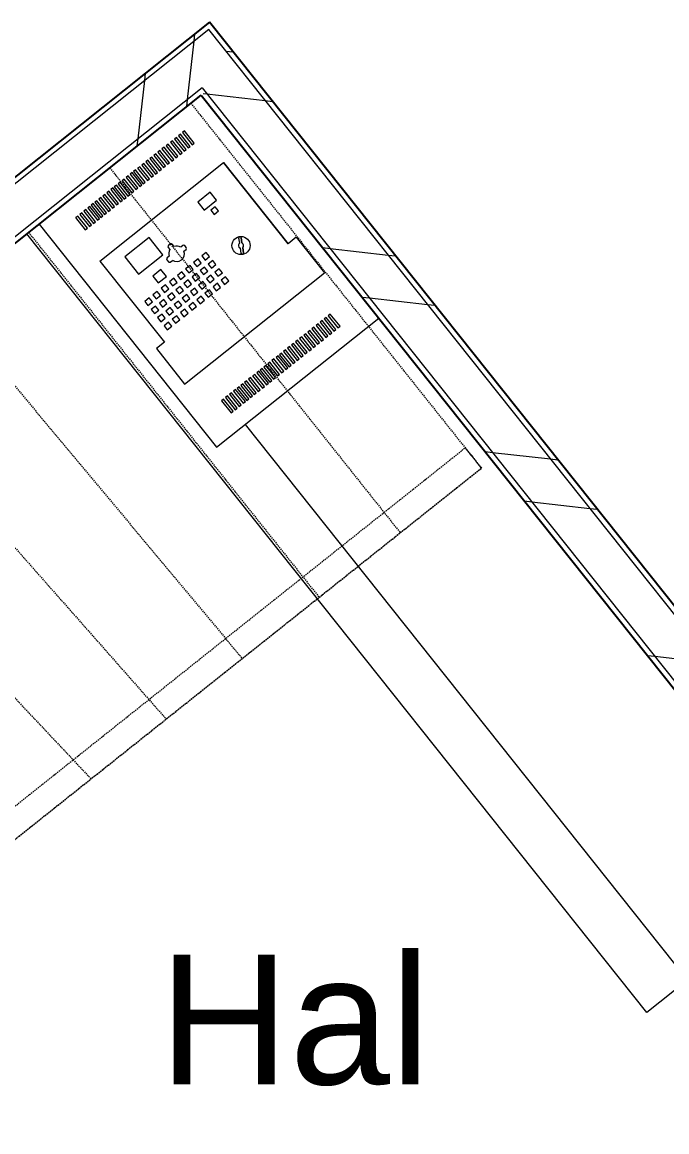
# Model space of a CAD drawing. Header units: millimetres. Extents: x 0 to 57242, y -59538 to 11130.
# Drawn here: x 13371 to 14615, y -5605 to -3464 of the extents above; entities that cross this region are included whole.
import ezdxf

# ---------------------------------------------------------------- set-up
doc = ezdxf.new("R2010")
doc.units = ezdxf.units.MM
doc.linetypes.add('Overhead', pattern=[4, 2.5, -1.5])
for name, color, linetype, lineweight in [('A-AREA-IDEN', 2, 'Continuous', 9), ('A-FLOR-HRAL', 11, 'Continuous', 9), ('A-GENM', 13, 'Continuous', 9), ('A-WALL', 113, 'Continuous', 9), ('A-WALL-PATT', 111, 'Continuous', 25), ('E-ELEC-EQPM', 71, 'Continuous', 9), ('GFdwg_dwg', 8, 'Continuous', 9), ('S-STRS-MBND', 31, 'Overhead', 9)]:
    doc.layers.add(name, color=color, linetype=linetype, lineweight=lineweight)
doc.styles.add('Arial', font='arial.ttf', dxfattribs={"height": 250})
pattern_1 = [(263.52, (12523.78, -4426), (353.33, -40.126), []), (263.52, (12761.06, -4724.08), (353.33, -40.126), [])]
pattern_2 = [(173.521, (15420.3, -5584.1), (-40.126, -353.33), []), (173.521, (15122.22, -5821.4), (-40.126, -353.33), [])]

# ---------------------------------------------------------------- blocks, each defined once
blk = doc.blocks.new('GFdwg_dwg_rge-311280-Level 0')
at = {"color": 1, "lineweight": 9}
blk.add_line((-3210, 6709.9), (-3210, 4564), dxfattribs=at)
at = {"color": 1, "lineweight": 9, "flags": 128}
blk.add_lwpolyline([(-2660.1, 6780), (-1290, 6780), (-1290, 6680), (-3210, 6680), (-3210, 6709.9)], dxfattribs=at)
blk = doc.blocks.new('GFdwg_dwg-311279-Level 0')
at = {"rotation": 308.5192572358332}
blk.add_blockref('GFdwg_dwg_rge-311280-Level 0', (10153, -10543.8), dxfattribs=at)
blk = doc.blocks.new('Top Rail Type - Top Rail_Internal_-V1-Level 0')
at = {"layer": 'A-FLOR-HRAL', "linetype": 'Overhead'}
for p, q in [((14069.2, -4409.5), (14225.7, -4285)), ((14225.7, -4285), (14256.8, -4324.1)), ((14100.3, -4448.7), (14256.8, -4324.1)), ((13022.4, -5242.7), (14069.2, -4409.5)), ((13098.8, -5245.9), (14100.3, -4448.7))]:
    blk.add_line(p, q, dxfattribs=at)
at = {"layer": 'A-FLOR-HRAL'}
for p, q in [((12676.4, -5518.2), (13022.4, -5242.7)), ((13098.8, -5245.9), (13022.4, -5242.7)), ((12707.6, -5557.3), (13098.8, -5245.9)), ((12578.6, -5596), (12676.4, -5518.2)), ((12648.9, -5604), (12707.6, -5557.3)), ((12656.5, -5693.8), (12578.6, -5596)), ((12695.6, -5662.7), (12648.9, -5604)), ((13050.4, -6108.4), (12695.6, -5662.7)), ((13011.2, -6139.5), (12656.5, -5693.8)), ((13011.2, -6139.5), (13050.4, -6108.4))]:
    blk.add_line(p, q, dxfattribs=at)
blk = doc.blocks.new('Power_Control_System-Schneider_Electric-ExiWay-Substation_Multi-Up_To_24_Circuits-Central_Battery_System - Schneider-Electric - Exiway Power Control System -Substation - Multi - Up to 12 circuits-Wall mounted-V6-Level 0')
at = {"layer": 'A-GENM'}
for p, q in [((-200, 275), (-200, -275)), ((84.3, 13.9), (79.5, 5.5)), ((83.8, 3), (88.6, 11.4)), ((74.6, -3), (69.8, -11.4)), ((74.1, -13.9), (78.9, -5.5)), ((-200, -275), (200, -275))]:
    blk.add_line(p, q, dxfattribs=at)
for centre, radius, start, end in [((79.2, 0), 5, 95.3443, 204.6557), ((78.6, 5.9), 0.955, 275.3443, 330), ((79.2, 0), 5, 275.3443, 24.6557), ((84.6, 2.5), 0.955, 150, 204.6557), ((86.5, 12.6), 2.49, 330, 150), ((71.9, -12.6), 2.49, 150, 330), ((73.8, -2.5), 0.955, 330, 24.6557), ((79.8, -5.9), 0.955, 95.3443, 150)]:
    blk.add_arc(centre, radius, start, end, dxfattribs=at)
at = {"layer": 'E-ELEC-EQPM'}
for p, q in [((-132, 240.8), (-137, 240.8)), ((-137, 240.8), (-137, 210.8)), ((-132, 210.8), (-132, 240.8)), ((-122, 240.8), (-127, 240.8)), ((-127, 240.8), (-127, 210.8)), ((-122, 210.8), (-122, 240.8)), ((-112, 240.8), (-117, 240.8)), ((-117, 240.8), (-117, 210.8)), ((-112, 210.8), (-112, 240.8)), ((-102, 240.8), (-107, 240.8)), ((-107, 240.8), (-107, 210.8)), ((-102, 210.8), (-102, 240.8)), ((-93.6, 240.8), (-98.6, 240.8)), ((-98.6, 240.8), (-98.6, 210.8)), ((-93.6, 210.8), (-93.6, 240.8)), ((-84.4, 240.8), (-89.4, 240.8)), ((-89.4, 240.8), (-89.4, 210.8)), ((-84.4, 210.8), (-84.4, 240.8)), ((-75, 240.8), (-80, 240.8)), ((-80, 240.8), (-80, 210.8)), ((-75, 210.8), (-75, 240.8)), ((-65, 240.8), (-70, 240.8)), ((-70, 240.8), (-70, 210.8)), ((-65, 210.8), (-65, 240.8)), ((-55, 240.8), (-60, 240.8)), ((-60, 240.8), (-60, 210.8)), ((-55, 210.8), (-55, 240.8)), ((-45, 240.8), (-50, 240.8)), ((-50, 240.8), (-50, 210.8)), ((-45, 210.8), (-45, 240.8)), ((-36.6, 240.8), (-41.6, 240.8)), ((-41.6, 240.8), (-41.6, 210.8)), ((-36.6, 210.8), (-36.6, 240.8)), ((-27.4, 240.8), (-32.4, 240.8)), ((-32.4, 240.8), (-32.4, 210.8)), ((-27.4, 210.8), (-27.4, 240.8)), ((-17.4, 240.8), (-22.4, 240.8)), ((-22.4, 240.8), (-22.4, 210.8)), ((-17.4, 210.8), (-17.4, 240.8)), ((-7.4, 240.8), (-12.4, 240.8)), ((-12.4, 240.8), (-12.4, 210.8)), ((-7.4, 210.8), (-7.4, 240.8)), ((2.6, 240.8), (-2.4, 240.8)), ((-2.4, 240.8), (-2.4, 210.8)), ((2.6, 210.8), (2.6, 240.8)), ((10.9, 240.8), (5.9, 240.8)), ((5.9, 240.8), (5.9, 210.8)), ((10.9, 210.8), (10.9, 240.8)), ((20.9, 240.8), (15.9, 240.8)), ((15.9, 240.8), (15.9, 210.8)), ((20.9, 210.8), (20.9, 240.8)), ((30.9, 240.8), (25.9, 240.8)), ((25.9, 240.8), (25.9, 210.8)), ((30.9, 210.8), (30.9, 240.8)), ((40.9, 240.8), (35.9, 240.8)), ((35.9, 240.8), (35.9, 210.8)), ((40.9, 210.8), (40.9, 240.8)), ((50.9, 240.8), (45.9, 240.8)), ((45.9, 240.8), (45.9, 210.8)), ((50.9, 210.8), (50.9, 240.8)), ((60.9, 240.8), (55.9, 240.8)), ((55.9, 240.8), (55.9, 210.8)), ((60.9, 210.8), (60.9, 240.8)), ((70.9, 240.8), (65.9, 240.8)), ((65.9, 240.8), (65.9, 210.8)), ((70.9, 210.8), (70.9, 240.8)), ((80.9, 240.8), (75.9, 240.8)), ((75.9, 240.8), (75.9, 210.8)), ((80.9, 210.8), (80.9, 240.8)), ((90.9, 240.8), (85.9, 240.8)), ((85.9, 240.8), (85.9, 210.8)), ((90.9, 210.8), (90.9, 240.8)), ((101.5, 240.8), (96.5, 240.8)), ((96.5, 240.8), (96.5, 210.8)), ((101.5, 210.8), (101.5, 240.8)), ((111.5, 240.8), (106.5, 240.8)), ((106.5, 240.8), (106.5, 210.8)), ((111.5, 210.8), (111.5, 240.8)), ((121.5, 240.8), (116.5, 240.8)), ((116.5, 240.8), (116.5, 210.8)), ((121.5, 210.8), (121.5, 240.8)), ((131.5, 240.8), (126.5, 240.8)), ((126.5, 240.8), (126.5, 210.8)), ((131.5, 210.8), (131.5, 240.8)), ((-137, 210.8), (-132, 210.8)), ((-127, 210.8), (-122, 210.8)), ((-117, 210.8), (-112, 210.8)), ((-107, 210.8), (-102, 210.8)), ((-98.6, 210.8), (-93.6, 210.8)), ((-89.4, 210.8), (-84.4, 210.8)), ((-80, 210.8), (-75, 210.8)), ((-70, 210.8), (-65, 210.8)), ((-60, 210.8), (-55, 210.8)), ((-50, 210.8), (-45, 210.8)), ((-41.6, 210.8), (-36.6, 210.8)), ((-32.4, 210.8), (-27.4, 210.8)), ((-22.4, 210.8), (-17.4, 210.8)), ((-12.4, 210.8), (-7.4, 210.8)), ((-2.4, 210.8), (2.6, 210.8)), ((5.9, 210.8), (10.9, 210.8)), ((15.9, 210.8), (20.9, 210.8)), ((25.9, 210.8), (30.9, 210.8)), ((35.9, 210.8), (40.9, 210.8)), ((45.9, 210.8), (50.9, 210.8)), ((55.9, 210.8), (60.9, 210.8)), ((65.9, 210.8), (70.9, 210.8)), ((75.9, 210.8), (80.9, 210.8)), ((85.9, 210.8), (90.9, 210.8)), ((96.5, 210.8), (101.5, 210.8)), ((106.5, 210.8), (111.5, 210.8)), ((116.5, 210.8), (121.5, 210.8)), ((126.5, 210.8), (131.5, 210.8)), ((-152.5, 146.2), (-152.5, -53.8)), ((-152.5, 146.2), (152.5, 146.2)), ((152.5, 146.2), (152.5, -53.8)), ((152.5, -53.8), (152.5, 146.2)), ((-110, 122.7), (-110, 80)), ((-50, 122.7), (-110, 122.7)), ((-50, 80), (-50, 122.7)), ((65.9, 117.7), (65.9, 97.7)), ((96.8, 117.7), (65.9, 117.7)), ((96.8, 97.7), (96.8, 117.7)), ((-25.5, 87.2), (-30.5, 87.2)), ((65.9, 97.7), (96.8, 97.7)), ((75.9, 89.5), (75.9, 79.5)), ((86.8, 89.5), (75.9, 89.5)), ((86.8, 79.5), (86.8, 89.5)), ((-110, 80), (-50, 80)), ((-50, 67.6), (-50, 62.6)), ((-42.2, 70.1), (-47.5, 70.1)), ((-33, 84.7), (-33, 79.3)), ((-23, 79.3), (-23, 84.7)), ((-8.5, 70.1), (-13.9, 70.1)), ((-6, 62.6), (-6, 67.6)), ((75.9, 79.5), (86.8, 79.5)), ((-90.7, 60), (-90.7, 43.1)), ((-70.7, 60), (-90.7, 60)), ((-90.7, 43.1), (-70.7, 43.1)), ((-70.7, 43.1), (-70.7, 60)), ((-47.5, 60.1), (-42.2, 60.1)), ((-13.9, 60.1), (-8.5, 60.1)), ((-133.4, 31.4), (-133.4, 21.4)), ((-122.5, 31.4), (-133.4, 31.4)), ((-122.5, 21.4), (-122.5, 31.4)), ((-113.2, 31.4), (-113.2, 21.4)), ((-102.3, 31.4), (-113.2, 31.4)), ((-102.3, 21.4), (-102.3, 31.4)), ((-92.7, 31.4), (-92.7, 21.4)), ((-81.9, 31.4), (-92.7, 31.4)), ((-81.9, 21.4), (-81.9, 31.4)), ((-72.6, 31.4), (-72.6, 21.4)), ((-61.7, 31.4), (-72.6, 31.4)), ((-61.7, 21.4), (-61.7, 31.4)), ((-52.7, 31.4), (-52.7, 21.4)), ((-41.9, 31.4), (-52.7, 31.4)), ((-41.9, 21.4), (-41.9, 31.4)), ((-32.6, 31.4), (-32.6, 21.4)), ((-21.7, 31.4), (-32.6, 31.4)), ((-21.7, 21.4), (-21.7, 31.4)), ((-12.7, 31.4), (-12.7, 21.4)), ((-1.9, 31.4), (-12.7, 31.4)), ((-1.9, 21.4), (-1.9, 31.4)), ((7.4, 31.4), (7.4, 21.4)), ((18.3, 31.4), (7.4, 31.4)), ((18.3, 21.4), (18.3, 31.4)), ((-133.4, 21.4), (-122.5, 21.4)), ((-133.4, 11.4), (-133.4, 1.4)), ((-122.5, 11.4), (-133.4, 11.4)), ((-133.4, 1.4), (-122.5, 1.4)), ((-122.5, 1.4), (-122.5, 11.4)), ((-113.2, 21.4), (-102.3, 21.4)), ((-113.2, 11.4), (-113.2, 1.4)), ((-102.3, 11.4), (-113.2, 11.4)), ((-113.2, 1.4), (-102.3, 1.4)), ((-102.3, 1.4), (-102.3, 11.4)), ((-92.7, 21.4), (-81.9, 21.4)), ((-92.7, 11.4), (-92.7, 1.4)), ((-81.9, 11.4), (-92.7, 11.4)), ((-92.7, 1.4), (-81.9, 1.4)), ((-81.9, 1.4), (-81.9, 11.4)), ((-72.6, 21.4), (-61.7, 21.4)), ((-72.6, 11.4), (-72.6, 1.4)), ((-61.7, 11.4), (-72.6, 11.4)), ((-72.6, 1.4), (-61.7, 1.4)), ((-61.7, 1.4), (-61.7, 11.4)), ((-52.7, 21.4), (-41.9, 21.4)), ((-52.7, 11.4), (-52.7, 1.4)), ((-41.9, 11.4), (-52.7, 11.4)), ((-52.7, 1.4), (-41.9, 1.4)), ((-41.9, 1.4), (-41.9, 11.4)), ((-32.6, 21.4), (-21.7, 21.4)), ((-32.6, 11.4), (-32.6, 1.4)), ((-21.7, 11.4), (-32.6, 11.4)), ((-32.6, 1.4), (-21.7, 1.4)), ((-21.7, 1.4), (-21.7, 11.4)), ((-12.7, 21.4), (-1.9, 21.4)), ((-12.7, 11.4), (-12.7, 1.4)), ((-1.9, 11.4), (-12.7, 11.4)), ((-12.7, 1.4), (-1.9, 1.4)), ((-1.9, 1.4), (-1.9, 11.4)), ((7.4, 21.4), (18.3, 21.4)), ((7.4, 11.4), (7.4, 1.4)), ((18.3, 11.4), (7.4, 11.4)), ((7.4, 1.4), (18.3, 1.4)), ((18.3, 1.4), (18.3, 11.4)), ((88.6, 11.4), (83.8, 3)), ((-133.4, -8.6), (-133.4, -18.6)), ((-122.5, -8.6), (-133.4, -8.6)), ((-133.4, -18.6), (-122.5, -18.6)), ((-122.5, -18.6), (-122.5, -8.6)), ((-113.2, -8.6), (-113.2, -18.6)), ((-102.3, -8.6), (-113.2, -8.6)), ((-113.2, -18.6), (-102.3, -18.6)), ((-102.3, -18.6), (-102.3, -8.6)), ((-92.7, -8.6), (-92.7, -18.6)), ((-81.9, -8.6), (-92.7, -8.6)), ((-92.7, -18.6), (-81.9, -18.6)), ((-81.9, -18.6), (-81.9, -8.6)), ((-72.6, -8.6), (-72.6, -18.6)), ((-61.7, -8.6), (-72.6, -8.6)), ((-72.6, -18.6), (-61.7, -18.6)), ((-61.7, -18.6), (-61.7, -8.6)), ((-52.7, -8.6), (-52.7, -18.6)), ((-41.9, -8.6), (-52.7, -8.6)), ((-52.7, -18.6), (-41.9, -18.6)), ((-41.9, -18.6), (-41.9, -8.6)), ((-32.6, -8.6), (-32.6, -18.6)), ((-21.7, -8.6), (-32.6, -8.6)), ((-32.6, -18.6), (-21.7, -18.6)), ((-21.7, -18.6), (-21.7, -8.6)), ((-12.7, -8.6), (-12.7, -18.6)), ((-1.9, -8.6), (-12.7, -8.6)), ((-12.7, -18.6), (-1.9, -18.6)), ((-1.9, -18.6), (-1.9, -8.6)), ((7.4, -8.6), (7.4, -18.6)), ((18.3, -8.6), (7.4, -8.6)), ((7.4, -18.6), (18.3, -18.6)), ((18.3, -18.6), (18.3, -8.6)), ((74.6, -3), (69.8, -11.4)), ((78.9, -5.5), (74.1, -13.9)), ((-133.4, -28.6), (-133.4, -38.6)), ((-122.5, -28.6), (-133.4, -28.6)), ((-133.4, -38.6), (-122.5, -38.6)), ((-122.5, -38.6), (-122.5, -28.6)), ((-113.2, -28.6), (-113.2, -38.6)), ((-102.3, -28.6), (-113.2, -28.6)), ((-113.2, -38.6), (-102.3, -38.6)), ((-102.3, -38.6), (-102.3, -28.6)), ((-92.7, -28.6), (-92.7, -38.6)), ((-81.9, -28.6), (-92.7, -28.6)), ((-92.7, -38.6), (-81.9, -38.6)), ((-81.9, -38.6), (-81.9, -28.6)), ((-72.6, -28.6), (-72.6, -38.6)), ((-61.7, -28.6), (-72.6, -28.6)), ((-72.6, -38.6), (-61.7, -38.6)), ((-61.7, -38.6), (-61.7, -28.6)), ((-52.7, -28.6), (-52.7, -38.6)), ((-41.9, -28.6), (-52.7, -28.6)), ((-52.7, -38.6), (-41.9, -38.6)), ((-41.9, -38.6), (-41.9, -28.6)), ((-32.6, -28.6), (-32.6, -38.6)), ((-21.7, -28.6), (-32.6, -28.6)), ((-32.6, -38.6), (-21.7, -38.6)), ((-21.7, -38.6), (-21.7, -28.6)), ((-12.7, -28.6), (-12.7, -38.6)), ((-1.9, -28.6), (-12.7, -28.6)), ((-12.7, -38.6), (-1.9, -38.6)), ((-1.9, -38.6), (-1.9, -28.6)), ((7.4, -28.6), (7.4, -38.6)), ((18.3, -28.6), (7.4, -28.6)), ((7.4, -38.6), (18.3, -38.6)), ((18.3, -38.6), (18.3, -28.6)), ((-152.5, -53.8), (-172.5, -53.8)), ((-172.5, -53.8), (-172.5, -141.2)), ((172.5, -53.8), (152.5, -53.8)), ((172.5, -53.8), (172.5, -141.2)), ((-172.5, -141.2), (172.5, -141.2)), ((-136.9, -210.8), (-136.9, -240.8)), ((-131.9, -210.8), (-136.9, -210.8)), ((-131.9, -240.8), (-131.9, -210.8)), ((-126.9, -210.8), (-126.9, -240.8)), ((-121.9, -210.8), (-126.9, -210.8)), ((-121.9, -240.8), (-121.9, -210.8)), ((-116.9, -210.8), (-116.9, -240.8)), ((-111.9, -210.8), (-116.9, -210.8)), ((-111.9, -240.8), (-111.9, -210.8)), ((-106.9, -210.8), (-106.9, -240.8)), ((-101.9, -210.8), (-106.9, -210.8)), ((-101.9, -240.8), (-101.9, -210.8)), ((-98.6, -210.8), (-98.6, -240.8)), ((-93.6, -210.8), (-98.6, -210.8)), ((-93.6, -240.8), (-93.6, -210.8)), ((-89.4, -210.8), (-89.4, -240.8)), ((-84.4, -210.8), (-89.4, -210.8)), ((-84.4, -240.8), (-84.4, -210.8)), ((-80, -210.8), (-80, -240.8)), ((-75, -210.8), (-80, -210.8)), ((-75, -240.8), (-75, -210.8)), ((-70, -210.8), (-70, -240.8)), ((-65, -210.8), (-70, -210.8)), ((-65, -240.8), (-65, -210.8)), ((-60, -210.8), (-60, -240.8)), ((-55, -210.8), (-60, -210.8)), ((-55, -240.8), (-55, -210.8)), ((-50, -210.8), (-50, -240.8)), ((-45, -210.8), (-50, -210.8)), ((-45, -240.8), (-45, -210.8)), ((-41.6, -210.8), (-41.6, -240.8)), ((-36.6, -210.8), (-41.6, -210.8)), ((-36.6, -240.8), (-36.6, -210.8)), ((-32.4, -210.8), (-32.4, -240.8)), ((-27.4, -210.8), (-32.4, -210.8)), ((-27.4, -240.8), (-27.4, -210.8)), ((-22.4, -210.8), (-22.4, -240.8)), ((-17.4, -210.8), (-22.4, -210.8)), ((-17.4, -240.8), (-17.4, -210.8)), ((-12.4, -210.8), (-12.4, -240.8)), ((-7.4, -210.8), (-12.4, -210.8)), ((-7.4, -240.8), (-7.4, -210.8)), ((-2.4, -210.8), (-2.4, -240.8)), ((2.6, -210.8), (-2.4, -210.8)), ((2.6, -240.8), (2.6, -210.8)), ((5.9, -210.8), (5.9, -240.8)), ((10.9, -210.8), (5.9, -210.8)), ((10.9, -240.8), (10.9, -210.8)), ((15.9, -210.8), (15.9, -240.8)), ((20.9, -210.8), (15.9, -210.8)), ((20.9, -240.8), (20.9, -210.8)), ((25.9, -210.8), (25.9, -240.8)), ((30.9, -210.8), (25.9, -210.8)), ((30.9, -240.8), (30.9, -210.8)), ((35.9, -210.8), (35.9, -240.8)), ((40.9, -210.8), (35.9, -210.8)), ((40.9, -240.8), (40.9, -210.8)), ((45.9, -210.8), (45.9, -240.8)), ((50.9, -210.8), (45.9, -210.8)), ((50.9, -240.8), (50.9, -210.8)), ((55.9, -210.8), (55.9, -240.8)), ((60.9, -210.8), (55.9, -210.8)), ((60.9, -240.8), (60.9, -210.8)), ((65.9, -210.8), (65.9, -240.8)), ((70.9, -210.8), (65.9, -210.8)), ((70.9, -240.8), (70.9, -210.8)), ((75.9, -210.8), (75.9, -240.8)), ((80.9, -210.8), (75.9, -210.8)), ((80.9, -240.8), (80.9, -210.8)), ((85.9, -210.8), (85.9, -240.8)), ((90.9, -210.8), (85.9, -210.8)), ((90.9, -240.8), (90.9, -210.8)), ((101.5, -210.8), (96.5, -210.8)), ((96.5, -210.8), (96.5, -240.8)), ((101.5, -240.8), (101.5, -210.8)), ((111.5, -210.8), (106.5, -210.8)), ((106.5, -210.8), (106.5, -240.8)), ((111.5, -240.8), (111.5, -210.8)), ((121.5, -210.8), (116.5, -210.8)), ((116.5, -210.8), (116.5, -240.8)), ((121.5, -240.8), (121.5, -210.8)), ((131.5, -210.8), (126.5, -210.8)), ((126.5, -210.8), (126.5, -240.8)), ((131.5, -240.8), (131.5, -210.8)), ((-136.9, -240.8), (-131.9, -240.8)), ((-126.9, -240.8), (-121.9, -240.8)), ((-116.9, -240.8), (-111.9, -240.8)), ((-106.9, -240.8), (-101.9, -240.8)), ((-98.6, -240.8), (-93.6, -240.8)), ((-89.4, -240.8), (-84.4, -240.8)), ((-80, -240.8), (-75, -240.8)), ((-70, -240.8), (-65, -240.8)), ((-60, -240.8), (-55, -240.8)), ((-50, -240.8), (-45, -240.8)), ((-41.6, -240.8), (-36.6, -240.8)), ((-32.4, -240.8), (-27.4, -240.8)), ((-22.4, -240.8), (-17.4, -240.8)), ((-12.4, -240.8), (-7.4, -240.8)), ((-2.4, -240.8), (2.6, -240.8)), ((5.9, -240.8), (10.9, -240.8)), ((15.9, -240.8), (20.9, -240.8)), ((25.9, -240.8), (30.9, -240.8)), ((35.9, -240.8), (40.9, -240.8)), ((45.9, -240.8), (50.9, -240.8)), ((55.9, -240.8), (60.9, -240.8)), ((65.9, -240.8), (70.9, -240.8)), ((75.9, -240.8), (80.9, -240.8)), ((85.9, -240.8), (90.9, -240.8)), ((96.5, -240.8), (101.5, -240.8)), ((106.5, -240.8), (111.5, -240.8)), ((116.5, -240.8), (121.5, -240.8)), ((126.5, -240.8), (131.5, -240.8))]:
    blk.add_line(p, q, dxfattribs=at)
blk.add_circle((79.2, 0), 17.5, dxfattribs=at)
for centre, radius, start, end in [((-30.5, 84.7), 2.55, 90, 180), ((-25.5, 84.7), 2.5, 360, 90), ((-47.5, 67.6), 2.5, 90, 180), ((-26.1, 63.2), 17.5, 113.3215, 156.6785), ((-30, 63.2), 17.5, 23.3043, 66.6957), ((-8.5, 67.6), 2.5, 360, 90), ((-47.5, 62.6), 2.5, 180, 270), ((-28, 65), 15, 198.9593, 341.0407), ((-8.5, 62.6), 2.5, 270, 0), ((86.5, 12.6), 2.49, 330, 150), ((71.9, -12.6), 2.49, 150, 330)]:
    blk.add_arc(centre, radius, start, end, dxfattribs=at)

msp = doc.modelspace()

# ---------------------------------------------------------------- hatches: boundary and pattern name
at = {"layer": 'A-WALL-PATT', "lineweight": 9}
h = msp.add_hatch(dxfattribs=at)
h.set_pattern_fill('FP_20', color=256, angle=45, style=0, pattern_type=2)
h.set_pattern_definition(pattern_1)
h.paths.add_polyline_path([(11321.3, -5396), (13738.7, -3471.6), (13732.5, -3463.8), (11315, -5388.2)])
h = msp.add_hatch(dxfattribs=at)
h.set_pattern_fill('FP_20', color=256, angle=45, style=0, pattern_type=2)
h.set_pattern_definition(pattern_1)
h.paths.add_polyline_path([(11363.3, -5464.8), (13780.7, -3540.5), (13730.9, -3477.9), (11313.4, -5402.2)])
h = msp.add_hatch(dxfattribs=at)
h.set_pattern_fill('FP_21', color=256, angle=45, style=0, pattern_type=2)
h.set_pattern_definition(pattern_2)
h.paths.add_polyline_path([(17031.8, -7624.6), (17039.6, -7618.3), (16958.6, -7516.6), (16919.5, -7547.7), (16925.7, -7555.6), (16957, -7530.7), (17003.2, -7588.6)])
h.paths.add_polyline_path([(16359, -6843.6), (16398.1, -6812.5), (16173.9, -6530.8), (16134.8, -6561.9), (16141, -6569.8), (16172.3, -6544.9), (16384.1, -6810.9), (16352.8, -6835.8)])
h.paths.add_polyline_path([(15574.3, -5857.8), (15613.4, -5826.7), (15607.2, -5818.8), (15568, -5850)])
h.paths.add_polyline_path([(15518.2, -5787.4), (15557.3, -5756.2), (15551.1, -5748.4), (15512, -5779.6)])
h.paths.add_polyline_path([(14951.5, -5075.4), (14990.6, -5044.3), (13738.7, -3471.6), (13730.9, -3477.9), (14976.5, -5042.7), (14945.2, -5067.6)])
h = msp.add_hatch(dxfattribs=at)
h.set_pattern_fill('FP_21', color=256, angle=45, style=0, pattern_type=2)
h.set_pattern_definition(pattern_2)
h.paths.add_polyline_path([(16969.2, -7674.4), (17031.8, -7624.6), (16957, -7530.7), (16894.4, -7580.5), (16919.4, -7611.8)])
h.paths.add_polyline_path([(16321.5, -6860.7), (16384.1, -6810.9), (16172.3, -6544.9), (16109.7, -6594.7), (16319.9, -6858.7)])
h.paths.add_polyline_path([(15536.8, -5874.9), (15599.3, -5825.1), (15549.5, -5762.5), (15486.9, -5812.3), (15535.2, -5872.9)])
h.paths.add_polyline_path([(14914, -5092.5), (14976.5, -5042.7), (13780.7, -3540.5), (13718.1, -3590.3), (14912.4, -5090.5)])
h = msp.add_hatch(dxfattribs=at)
h.set_pattern_fill('FP_20', color=256, angle=45, style=0, pattern_type=2)
h.set_pattern_definition(pattern_1)
h.paths.add_polyline_path([(11377.3, -5466.4), (13724.4, -3598.1), (13718.1, -3590.3), (11371.1, -5458.6)])
h = msp.add_hatch(dxfattribs=at)
h.set_pattern_fill('FP_21', color=256, angle=45, style=0, pattern_type=2)
h.set_pattern_definition(pattern_2)
h.paths.add_polyline_path([(16905.3, -7610.2), (16913.1, -7604), (16894.4, -7580.5), (16925.7, -7555.6), (16919.5, -7547.7), (16880.4, -7578.9), (16888.4, -7588.9)])
h.paths.add_polyline_path([(16319.9, -6874.7), (16359, -6843.6), (16352.8, -6835.8), (16321.5, -6860.7), (16159.6, -6657.3), (16151.7, -6663.5), (16315.8, -6869.7)])
h.paths.add_polyline_path([(15535.2, -5888.9), (15574.3, -5857.8), (15568, -5850), (15536.8, -5874.9), (15486.9, -5812.3), (15518.2, -5787.4), (15512, -5779.6), (15472.9, -5810.7), (15531.1, -5883.9)])
h.paths.add_polyline_path([(14912.4, -5106.6), (14951.5, -5075.4), (14945.2, -5067.6), (14914, -5092.5), (13724.4, -3598.1), (13716.5, -3604.3), (14908.3, -5101.5)])

# ---------------------------------------------------------------- linework, layer by layer
at = {"layer": 'A-WALL', "lineweight": 25}
for p, q in [((13732.5, -3463.8), (11315, -5388.2)), ((14961.7, -5008), (13732.5, -3463.8)), ((11377.3, -5466.4), (13716.5, -3604.3)), ((13716.5, -3604.3), (14883.5, -5070.3))]:
    msp.add_line(p, q, dxfattribs=at)
at = {"layer": 'A-WALL'}
for p, q in [((13730.9, -3477.9), (11313.4, -5402.2)), ((14976.5, -5042.7), (13730.9, -3477.9)), ((13718.1, -3590.3), (11363.3, -5464.8)), ((13718.1, -3590.3), (14914, -5092.5))]:
    msp.add_line(p, q, dxfattribs=at)
at = {"layer": 'S-STRS-MBND'}
for p, q in [((11729.5, -5186), (13696.5, -3620.3)), ((13696.5, -3620.3), (14257, -4324.4)), ((13540.1, -3744.8), (14100.6, -4449)), ((13540.1, -3744.8), (14100.6, -4449)), ((13383.6, -3869.4), (13944.1, -4573.5)), ((13383.6, -3869.4), (13944.1, -4573.5)), ((13218.9, -4000.4), (13795.8, -4691.6)), ((13218.9, -4000.4), (13795.8, -4691.6)), ((13052.8, -4132.7), (13649, -4808.4)), ((13052.8, -4132.7), (13649, -4808.4)), ((12884.7, -4266.5), (13504.1, -4923.8)), ((12884.7, -4266.5), (13504.1, -4923.8)), ((13099.4, -5245.9), (14257, -4324.4))]:
    msp.add_line(p, q, dxfattribs=at)

# ---------------------------------------------------------------- block references
at = {"layer": 'A-FLOR-HRAL'}
msp.add_blockref('Top Rail Type - Top Rail_Internal_-V1-Level 0', (0, 0), dxfattribs=at)
at = {"layer": 'E-ELEC-EQPM', "rotation": 38.51925723583356}
msp.add_blockref('Power_Control_System-Schneider_Electric-ExiWay-Substation_Multi-Up_To_24_Circuits-Central_Battery_System - Schneider-Electric - Exiway Power Control System -Substation - Multi - Up to 12 circuits-Wall mounted-V6-Level 0', (13731.3, -3944), dxfattribs=at)
at = {"layer": 'GFdwg_dwg', "color": 1}
msp.add_blockref('GFdwg_dwg-311279-Level 0', (0, 0), dxfattribs=at)

# ---------------------------------------------------------------- texts
at = {"layer": 'A-AREA-IDEN', "insert": (13634.5, -5262.9), "char_height": 250, "width": 625.316, "attachment_point": 1, "style": 'Arial'}
msp.add_mtext('Hal', dxfattribs=at)

doc.saveas('drawing.dxf')
